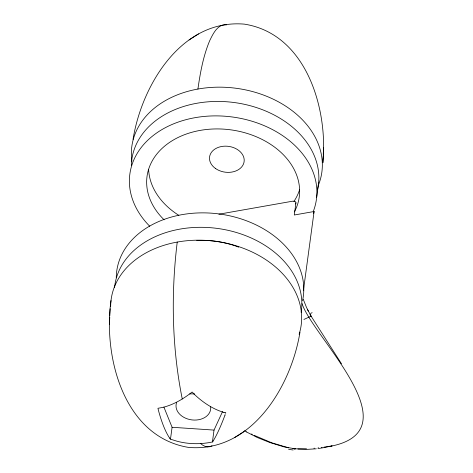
<?xml version="1.0" encoding="UTF-8"?>
<svg xmlns="http://www.w3.org/2000/svg" width="473" height="473" viewBox="0 0 473 473"><rect width="100%" height="100%" fill="white"/><g stroke="black" fill="none" stroke-linecap="round" stroke-linejoin="round"><path stroke-width="0.71" d="M299.977 332.164C291.262 386.346 251.423 452.726 188.686 447.428C123.595 436.845 103.073 356.488 111.007 300.556M133.037 139.393C141.752 85.205 181.585 18.831 244.328 24.129C306.333 33.885 328.209 108.766 322.87 162.789L323.201 155.777M109.807 315.775L110.144 308.763M109.434 324.171L109.766 317.212M323.248 154.346L323.579 147.387M177.233 242.064C170.901 294.159 171.906 347.448 182.253 398.964A54.59 27.339 -41.8 0 0 190.187 393.53L192.139 392.034L193.889 393.784M303.382 290.789L314.102 211.502L294.289 215.002L295.932 202.852C296.222 201.463 293.904 200.924 292.03 201.297L218.898 214.21M213.069 441.013L212.424 441.983L210.053 442.444A54.661 36.208 0.8 0 1 200.653 443.568A51.309 33.985 0.8 0 1 176.695 441.132L170.481 439.169L172.089 427.273L163.912 407.141M212.424 441.983L214.027 430.093L222.547 411.557M316.656 197.395L318.607 182.95M197.915 89.048C200.268 72.659 203.236 56.145 209.651 40.796C212.921 34.05 217.592 23.756 226.632 24.85M225.81 412.858L225.656 413.272M225.148 414.65L224.994 415.058M310.761 316.307L311.074 316.135L341.465 363.761M198.554 33.902L189.105 39.951M234.46 437.649L243.908 431.607M212.04 445.803C208.315 448.12 203.573 446.417 200.647 443.562M303.914 319.458L310.696 316.331M328.422 446.678C415.294 431.559 313.493 337.834 302.206 304.074A31.679 10.997 43.8 0 1 302.022 303.589M328.085 446.754L325.046 447.411M332.17 445.868L324.07 447.139M331.206 446.069L331.508 445.992M324.549 447.511L317.933 448.605M314.45 448.179L313.936 448.238M316.307 448.8L307.692 449.332L297.913 449.084M318.104 447.736L318.489 447.695M321.404 447.405L322.083 447.34M310.513 316.165L311.045 316.135L306.563 307.574L303.234 299.249M306.504 448.847L294.502 448.824M172.089 427.273L214.027 430.093M295.465 448.907L294.939 448.865M295.051 448.776L294.413 448.818M294.679 448.741L294.147 448.794M294.744 448.747L294.236 448.8M293.26 448.7L294.555 448.729L283.989 446.867L269.858 442.533L257.223 437.484L246.516 431.95M293.497 448.623L292.923 448.552M288.731 447.854L271.75 442.805L254.19 435.349M225.651 412.817L223.889 412.338M252.286 434.362L251.577 433.989M170.481 439.169L169.712 438.099M310.105 314.456L311.08 316.141M307.367 309.277L308.272 311.092M314.102 211.502A94.139 70.3 7.7 0 1 313.475 213.447M295.932 202.852A76.803 57.351 7.7 0 1 295.323 204.011M293.165 449.971A27.996 17.046 16 0 1 288.607 449.255M246.534 431.926A44.917 34.086 19.7 0 1 244.494 430.655M312.145 312.665A38.821 2.247 -28 0 1 310.566 313.469M131.34 165.662A94.139 70.3 7.7 0 1 233.437 102.428A94.139 70.3 7.7 0 1 317.608 189.212M299.657 189.519A76.803 57.351 7.7 0 1 293.934 201.421M178.806 215.333A76.803 57.351 7.7 0 1 148.628 169.275M149.74 226.248A94.139 70.3 7.7 0 1 204.697 116.388A94.139 70.3 7.7 0 1 313.368 211.224M164.107 219.803A76.803 57.351 7.7 0 1 165.237 145.625A76.803 57.351 7.7 0 1 262.645 139.712A76.803 57.351 7.7 0 1 294.372 211.886M225 415.093A52.627 7.781 -72.6 0 1 213.039 441.132M169.718 438.211A52.716 13.788 80 0 1 158.52 410.635L157.947 408.294L162.724 407.401A51.35 25.713 -41.8 0 0 182.259 398.987M110.664 306.439A95.883 71.6 7.7 0 1 217.302 241.549A95.883 71.6 7.7 0 1 299.125 334.251M223.912 412.415A52.633 30.053 46.3 0 1 193.841 393.843M210.603 406.425A17.436 13.019 7.7 0 1 192.02 419.923A17.436 13.019 7.7 0 1 176.66 402.428M189.685 393.985A17.436 13.019 7.7 0 1 194.639 394.015M116.269 277.775A94.139 70.3 7.7 0 1 217.917 213.796A94.139 70.3 7.7 0 1 302.543 300.633M114.572 287.389A94.139 70.3 7.7 0 1 217.302 228.412A94.139 70.3 7.7 0 1 301.13 312.31M196.756 240.485A76.803 57.351 7.7 0 1 238.699 247.148M131.89 161.317A95.883 71.6 7.7 0 1 235.814 88.232A95.883 71.6 7.7 0 1 318.223 185.576M215.7 168.63A17.436 13.019 7.7 0 0 243.95 162.541A17.436 13.019 7.7 0 0 220.897 146.636A17.436 13.019 7.7 0 0 215.7 168.63"/></g></svg>
